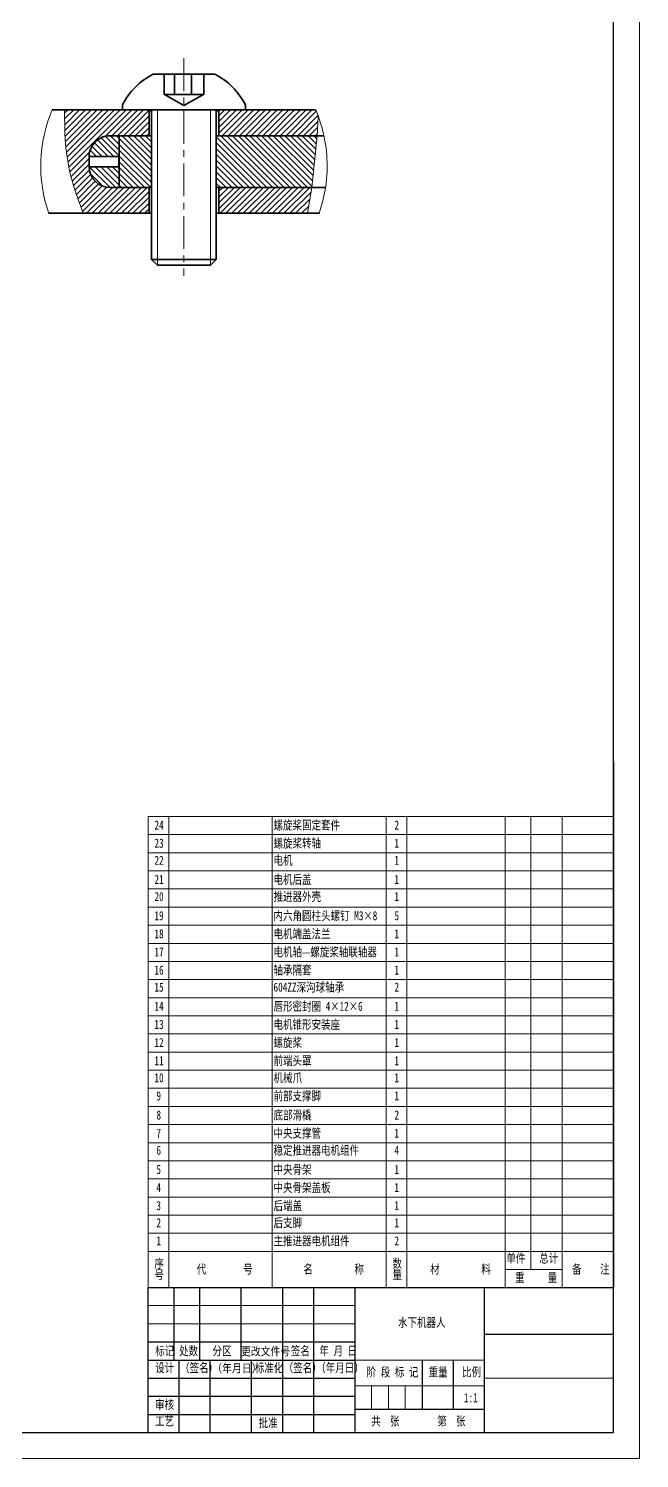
# Model space of a CAD drawing. Header units: millimetres. Extents: x 0 to 1189, y 0 to 841.
# Drawn here: x 953 to 1189, y 0 to 552 of the extents above; entities that cross this region are included whole.
import ezdxf

# ---------------------------------------------------------------- set-up
doc = ezdxf.new("R2010")
doc.units = ezdxf.units.MM
doc.linetypes.add('CENTERX2', pattern=[20.32, 12.7, -2.54, 2.54, -2.54])
doc.styles.add('SLDTEXTSTYLE0', font='hyswlongfangsong.ttf', dxfattribs={"bigfont": 'bigfont'})
doc.styles.add('SLDTEXTSTYLE1', font='hyswlongfangsong.ttf')

msp = doc.modelspace()

# ---------------------------------------------------------------- hatches: boundary and pattern name
at = {"lineweight": 18}
h = msp.add_hatch(dxfattribs=at)
h.set_pattern_fill('ANSI31', color=256, scale=0.5)
h.set_pattern_definition([(45, (-18.702, 129.0405), (-1.122532, 1.122532), [])])
edge = h.paths.add_edge_path()
edge.add_line((999.46, 520.95), (966.83, 520.95))
edge.add_spline(control_points=[(966.83, 520.95), (966.84, 515.98), (966.84, 506.61), (969.49, 493.13), (972.55, 484.98), (974.06, 480.95)], knot_values=[0, 0, 0, 0, 0.363059, 0.68511, 1, 1, 1, 1], degree=3, periodic=0)
edge.add_line((974.06, 480.95), (999.46, 480.95))
edge.add_line((999.46, 480.95), (999.46, 490.95))
edge.add_line((999.46, 490.95), (987.96, 490.95))
edge.add_line((987.96, 490.95), (984.53, 490.95))
edge.add_arc((984.41, 499.07), 8.12, 180.8359, 270.8116, ccw=False)
edge.add_line((976.3, 498.95), (976.3, 502.95))
edge.add_arc((984.41, 502.83), 8.11, 89.1543, 179.1982, ccw=False)
edge.add_line((984.53, 510.95), (999.46, 510.95))
edge.add_line((999.46, 510.95), (999.46, 520.95))
h.paths.add_polyline_path([(1064.9, 518.35, 0.012608), (1063.87, 520.95), (1026.46, 520.95), (1026.46, 510.95), (1064.5, 510.95)])
h.paths.add_polyline_path([(1062.38, 490.95), (1026.46, 490.95), (1026.46, 480.95), (1060.71, 480.95)])
h = msp.add_hatch(dxfattribs=at)
h.set_pattern_fill('ANSI31', color=256, scale=0.5, angle=90)
h.set_pattern_definition([(135, (-18.702, 129.0405), (-1.122532, -1.122532), [])])
h.paths.add_polyline_path([(1000.46, 510.95), (987.96, 510.95), (987.96, 490.95), (1000.46, 490.95)])
h.paths.add_polyline_path([(1064.5, 510.95), (1025.46, 510.95), (1025.46, 490.95), (1062.38, 490.95)])
h.paths.add_polyline_path([(987.96, 510.95), (984.53, 510.95, 0.414438), (976.3, 502.95), (987.8, 502.95), (987.96, 504.58)])
h.paths.add_polyline_path([(987.96, 497.36), (987.95, 497.39), (987.8, 498.95), (976.3, 498.95, 0.414089), (984.53, 490.95), (987.96, 490.95)])

# ---------------------------------------------------------------- linework, layer by layer
at = {"color": 7, "linetype": 'Continuous', "lineweight": 18}
for p, q in [((1189, 0), (1189, 841)), ((1064.9, 518.35), (1064.5, 510.95)), ((1064.5, 510.95), (1062.38, 490.95)), ((1062.38, 490.95), (1060.71, 480.95)), ((1147, 192.16), (1147, 247.96)), ((1147, 80), (1147, 192.16)), ((1147, 73), (1147, 80)), ((1137, 73), (1159, 73)), ((999, 59), (1079, 59)), ((999, 52), (1079, 52)), ((1079, 38), (1129, 38)), ((1079, 28), (1129, 28)), ((1085.5, 28), (1085.5, 19)), ((1092, 28), (1092, 19)), ((1098.5, 28), (1098.5, 19)), ((1129, 31), (1179, 31)), ((0, 0), (1189, 0))]:
    msp.add_line(p, q, dxfattribs=at)
at = {"color": 7, "linetype": 'Continuous', "lineweight": 25}
for p, q in [((1179, 10), (1179, 831.05)), ((999, 66), (1179, 66)), ((999, 66), (999, 10)), ((1009, 66), (1009, 38)), ((1019, 66), (1019, 38)), ((1035, 66), (1035, 38)), ((1051, 66), (1051, 10)), ((1063, 66), (1063, 10)), ((1079, 66), (1079, 10.44)), ((1129, 66), (1129, 38)), ((999, 45), (1079, 45)), ((1129, 48), (1179, 48)), ((999, 38), (1079, 38)), ((1011, 38), (1011, 10)), ((1023, 38), (1023, 10)), ((1039, 38), (1039, 10)), ((1105, 38), (1105, 19)), ((1117, 38), (1117, 19)), ((1129, 38), (1129, 10)), ((999, 31), (1079, 31)), ((999, 24), (1079, 24)), ((999, 17), (1079, 17)), ((1079, 19), (1129, 19)), ((25, 10), (1179, 10))]:
    msp.add_line(p, q, dxfattribs=at)
at = {"color": 7, "linetype": 'CENTERX2', "lineweight": 18}
msp.add_line((1012.96, 540.87), (1012.96, 456.8), dxfattribs=at)
at = {"color": 7, "linetype": 'Continuous', "lineweight": 35}
for p, q in [((1005.3, 534.7), (1001.08, 534.7)), ((1005.3, 526.9), (1005.3, 534.7)), ((1005.3, 534.7), (1006.49, 534.7)), ((1006.49, 534.7), (1014.71, 534.7)), ((1009.32, 526.9), (1009.32, 534.7)), ((1014.71, 534.7), (1020.62, 534.7)), ((1015.88, 526.9), (1015.88, 534.7)), ((1020.62, 534.7), (1020.62, 526.9)), ((1024.83, 534.7), (1020.62, 534.7)), ((1005.3, 526.9), (1005.46, 526.9)), ((1012.96, 522.57), (1005.46, 526.9)), ((1005.61, 526.9), (1005.46, 526.9)), ((1010.6, 526.9), (1005.61, 526.9)), ((1017.94, 526.9), (1010.6, 526.9)), ((1020.46, 526.9), (1012.96, 522.57)), ((1020.46, 526.9), (1017.94, 526.9)), ((1020.46, 526.9), (1020.62, 526.9)), ((962.04, 520.95), (966.83, 520.95)), ((1000.46, 520.95), (966.83, 520.95)), ((989.21, 520.95), (989.21, 522.85)), ((999.46, 520.95), (989.21, 520.95)), ((1000.46, 510.95), (1000.46, 520.95)), ((1000.46, 520.95), (1027.31, 520.95)), ((1000.46, 463.17), (1000.46, 519.95)), ((1025.46, 520.95), (1025.46, 510.95)), ((1063.87, 520.95), (1025.46, 520.95)), ((1025.46, 519.95), (1025.46, 463.17)), ((1036.71, 520.95), (1026.46, 520.95)), ((1036.71, 522.85), (1036.71, 520.95)), ((1000.46, 510.95), (984.53, 510.95)), ((987.96, 490.95), (987.96, 510.95)), ((987.96, 510.95), (1000.46, 510.95)), ((1000.46, 490.95), (1000.46, 510.95)), ((1064.5, 510.95), (1025.46, 510.95)), ((1025.46, 510.95), (1025.46, 490.95)), ((1025.46, 510.95), (1064.5, 510.95)), ((1067.06, 510.95), (1064.5, 510.95)), ((976.3, 502.95), (976.3, 498.95)), ((987.8, 502.95), (976.3, 502.95)), ((987.8, 502.95), (987.8, 498.95)), ((987.8, 498.95), (976.3, 498.95)), ((984.53, 490.95), (1000.46, 490.95)), ((987.96, 490.95), (1000.46, 490.95)), ((1000.46, 480.95), (1000.46, 490.95)), ((1025.46, 490.95), (1025.46, 480.95)), ((1025.46, 490.95), (1062.38, 490.95)), ((1025.46, 490.95), (1062.38, 490.95)), ((1062.38, 490.95), (1067.69, 490.95)), ((960.72, 480.95), (974.06, 480.95)), ((1000.46, 480.95), (974.06, 480.95)), ((1060.71, 480.95), (1025.46, 480.95)), ((1060.71, 480.95), (1065.2, 480.95)), ((1002.68, 460.95), (1000.46, 463.17)), ((1023.23, 460.95), (1002.68, 460.95)), ((1025.46, 463.17), (1023.23, 460.95))]:
    msp.add_line(p, q, dxfattribs=at)
at = {"lineweight": 35}
for p, q in [((999.46, 520.95), (999.46, 510.95)), ((1025.46, 520.95), (1026.46, 520.95)), ((1026.46, 520.95), (1026.46, 510.95)), ((999.46, 490.95), (999.46, 480.95)), ((1026.46, 490.95), (1026.46, 480.95)), ((1000.46, 463.17), (1025.46, 463.17))]:
    msp.add_line(p, q, dxfattribs=at)
at = {"lineweight": 18}
for p, q in [((1002.68, 460.95), (1002.68, 520.95)), ((1023.23, 460.95), (1023.23, 520.95))]:
    msp.add_line(p, q, dxfattribs=at)
at = {"color": 0, "linetype": 'Continuous', "lineweight": 18}
for p, q in [((1179.08, 268.96), (1179.08, 261.96)), ((1179.08, 261.96), (1179.08, 254.96)), ((1179.08, 254.96), (1179.08, 247.96)), ((999.08, 247.96), (999.08, 240.96)), ((999.08, 247.96), (1007.08, 247.96)), ((1007.08, 247.96), (1007.08, 240.96)), ((1007.08, 247.96), (1047.08, 247.96)), ((1047.08, 247.96), (1047.08, 240.96)), ((1047.08, 247.96), (1091.08, 247.96)), ((1091.08, 247.96), (1091.08, 240.96)), ((1091.08, 247.96), (1099.08, 247.96)), ((1099.08, 247.96), (1099.08, 240.96)), ((1099.08, 247.96), (1137.08, 247.96)), ((1137.08, 247.96), (1137.08, 240.96)), ((1137.08, 247.96), (1159.08, 247.96)), ((1159.08, 247.96), (1159.08, 240.96)), ((1159.08, 247.96), (1179.08, 247.96)), ((1179.08, 247.96), (1179.08, 240.96)), ((999.08, 240.96), (999.08, 233.96)), ((999.08, 240.96), (1007.08, 240.96)), ((1007.08, 240.96), (1007.08, 233.96)), ((1007.08, 240.96), (1047.08, 240.96)), ((1047.08, 240.96), (1047.08, 233.96)), ((1047.08, 240.96), (1091.08, 240.96)), ((1091.08, 240.96), (1091.08, 233.96)), ((1091.08, 240.96), (1099.08, 240.96)), ((1099.08, 240.96), (1099.08, 233.96)), ((1099.08, 240.96), (1137.08, 240.96)), ((1137.08, 240.96), (1137.08, 233.96)), ((1137.08, 240.96), (1159.08, 240.96)), ((1159.08, 240.96), (1159.08, 233.96)), ((1159.08, 240.96), (1179.08, 240.96)), ((1179.08, 240.96), (1179.08, 233.96)), ((999.08, 233.96), (999.08, 226.96)), ((999.08, 233.96), (1007.08, 233.96)), ((1007.08, 233.96), (1007.08, 226.96)), ((1007.08, 233.96), (1047.08, 233.96)), ((1047.08, 233.96), (1047.08, 226.96)), ((1047.08, 233.96), (1091.08, 233.96)), ((1091.08, 233.96), (1091.08, 226.96)), ((1091.08, 233.96), (1099.08, 233.96)), ((1099.08, 233.96), (1099.08, 226.96)), ((1099.08, 233.96), (1137.08, 233.96)), ((1137.08, 233.96), (1137.08, 226.96)), ((1137.08, 233.96), (1159.08, 233.96)), ((1159.08, 233.96), (1159.08, 226.96)), ((1159.08, 233.96), (1179.08, 233.96)), ((1179.08, 233.96), (1179.08, 226.96)), ((999.08, 226.96), (999.08, 219.96)), ((999.08, 226.96), (1007.08, 226.96)), ((1007.08, 226.96), (1007.08, 219.96)), ((1007.08, 226.96), (1047.08, 226.96)), ((1047.08, 226.96), (1047.08, 219.96)), ((1047.08, 226.96), (1091.08, 226.96)), ((1091.08, 226.96), (1091.08, 219.96)), ((1091.08, 226.96), (1099.08, 226.96)), ((1099.08, 226.96), (1099.08, 219.96)), ((1099.08, 226.96), (1137.08, 226.96)), ((1137.08, 226.96), (1137.08, 219.96)), ((1137.08, 226.96), (1159.08, 226.96)), ((1159.08, 226.96), (1159.08, 219.96)), ((1159.08, 226.96), (1179.08, 226.96)), ((1179.08, 226.96), (1179.08, 219.96)), ((999.08, 219.96), (999.08, 212.96)), ((999.08, 219.96), (1007.08, 219.96)), ((999.08, 219.96), (1007.08, 219.96)), ((1007.08, 219.96), (1007.08, 212.96)), ((1007.08, 219.96), (1047.08, 219.96)), ((1007.08, 219.96), (1047.08, 219.96)), ((1047.08, 219.96), (1047.08, 212.96)), ((1047.08, 219.96), (1091.08, 219.96)), ((1047.08, 219.96), (1091.08, 219.96)), ((1091.08, 219.96), (1091.08, 212.96)), ((1091.08, 219.96), (1099.08, 219.96)), ((1091.08, 219.96), (1099.08, 219.96)), ((1099.08, 219.96), (1099.08, 212.96)), ((1099.08, 219.96), (1137.08, 219.96)), ((1099.08, 219.96), (1137.08, 219.96)), ((1137.08, 219.96), (1137.08, 212.96)), ((1137.08, 219.96), (1159.08, 219.96)), ((1137.08, 219.96), (1159.08, 219.96)), ((1159.08, 219.96), (1159.08, 212.96)), ((1159.08, 219.96), (1179.08, 219.96)), ((1159.08, 219.96), (1179.08, 219.96)), ((1179.08, 219.96), (1179.08, 212.96)), ((999.08, 212.96), (999.08, 205.96)), ((999.08, 212.96), (1007.08, 212.96)), ((1007.08, 212.96), (1007.08, 205.96)), ((1007.08, 212.96), (1047.08, 212.96)), ((1047.08, 212.96), (1047.08, 205.96)), ((1047.08, 212.96), (1091.08, 212.96)), ((1091.08, 212.96), (1091.08, 205.96)), ((1091.08, 212.96), (1099.08, 212.96)), ((1099.08, 212.96), (1099.08, 205.96)), ((1099.08, 212.96), (1137.08, 212.96)), ((1137.08, 212.96), (1137.08, 205.96)), ((1137.08, 212.96), (1159.08, 212.96)), ((1159.08, 212.96), (1159.08, 205.96)), ((1159.08, 212.96), (1179.08, 212.96)), ((1179.08, 212.96), (1179.08, 205.96)), ((999.08, 205.96), (999.08, 198.96)), ((999.08, 205.96), (1007.08, 205.96)), ((1007.08, 205.96), (1007.08, 198.96)), ((1007.08, 205.96), (1047.08, 205.96)), ((1047.08, 205.96), (1047.08, 198.96)), ((1047.08, 205.96), (1091.08, 205.96)), ((1091.08, 205.96), (1091.08, 198.96)), ((1091.08, 205.96), (1099.08, 205.96)), ((1099.08, 205.96), (1099.08, 198.96)), ((1099.08, 205.96), (1137.08, 205.96)), ((1137.08, 205.96), (1137.08, 198.96)), ((1137.08, 205.96), (1159.08, 205.96)), ((1159.08, 205.96), (1159.08, 198.96)), ((1159.08, 205.96), (1179.08, 205.96)), ((1179.08, 205.96), (1179.08, 198.96)), ((999.08, 198.96), (999.08, 191.96)), ((999.08, 198.96), (1007.08, 198.96)), ((1007.08, 198.96), (1007.08, 191.96)), ((1007.08, 198.96), (1047.08, 198.96)), ((1047.08, 198.96), (1047.08, 191.96)), ((1047.08, 198.96), (1091.08, 198.96)), ((1091.08, 198.96), (1091.08, 191.96)), ((1091.08, 198.96), (1099.08, 198.96)), ((1099.08, 198.96), (1099.08, 191.96)), ((1099.08, 198.96), (1137.08, 198.96)), ((1137.08, 198.96), (1137.08, 191.96)), ((1137.08, 198.96), (1159.08, 198.96)), ((1159.08, 198.96), (1159.08, 191.96)), ((1159.08, 198.96), (1179.08, 198.96)), ((1179.08, 198.96), (1179.08, 191.96)), ((999.08, 191.96), (999.08, 184.96)), ((999.08, 191.96), (1007.08, 191.96)), ((1007.08, 191.96), (1007.08, 184.96)), ((1007.08, 191.96), (1047.08, 191.96)), ((1047.08, 191.96), (1047.08, 184.96)), ((1047.08, 191.96), (1091.08, 191.96)), ((1091.08, 191.96), (1091.08, 184.96)), ((1091.08, 191.96), (1099.08, 191.96)), ((1099.08, 191.96), (1099.08, 184.96)), ((1099.08, 191.96), (1137.08, 191.96)), ((1137.08, 191.96), (1137.08, 184.96)), ((1137.08, 191.96), (1159.08, 191.96)), ((1159.08, 191.96), (1159.08, 184.96)), ((1159.08, 191.96), (1179.08, 191.96)), ((1179.08, 191.96), (1179.08, 184.96)), ((999.08, 184.96), (999.08, 177.96)), ((999.08, 184.96), (1007.08, 184.96)), ((1007.08, 184.96), (1007.08, 177.96)), ((1007.08, 184.96), (1047.08, 184.96)), ((1047.08, 184.96), (1047.08, 177.96)), ((1047.08, 184.96), (1091.08, 184.96)), ((1091.08, 184.96), (1091.08, 177.96)), ((1091.08, 184.96), (1099.08, 184.96)), ((1099.08, 184.96), (1099.08, 177.96)), ((1099.08, 184.96), (1137.08, 184.96)), ((1137.08, 184.96), (1137.08, 177.96)), ((1137.08, 184.96), (1159.08, 184.96)), ((1159.08, 184.96), (1159.08, 177.96)), ((1159.08, 184.96), (1179.08, 184.96)), ((1179.08, 184.96), (1179.08, 177.96)), ((999.08, 177.96), (999.08, 170.96)), ((999.08, 177.96), (1007.08, 177.96)), ((1007.08, 177.96), (1007.08, 170.96)), ((1007.08, 177.96), (1047.08, 177.96)), ((1047.08, 177.96), (1047.08, 170.96)), ((1047.08, 177.96), (1091.08, 177.96)), ((1091.08, 177.96), (1091.08, 170.96)), ((1091.08, 177.96), (1099.08, 177.96)), ((1099.08, 177.96), (1099.08, 170.96)), ((1099.08, 177.96), (1137.08, 177.96)), ((1137.08, 177.96), (1137.08, 170.96)), ((1137.08, 177.96), (1159.08, 177.96)), ((1159.08, 177.96), (1159.08, 170.96)), ((1159.08, 177.96), (1179.08, 177.96)), ((1179.08, 177.96), (1179.08, 170.96)), ((999.08, 170.96), (999.08, 163.96)), ((999.08, 170.96), (1007.08, 170.96)), ((1007.08, 170.96), (1007.08, 163.96)), ((1007.08, 170.96), (1047.08, 170.96)), ((1047.08, 170.96), (1047.08, 163.96)), ((1047.08, 170.96), (1091.08, 170.96)), ((1091.08, 170.96), (1091.08, 163.96)), ((1091.08, 170.96), (1099.08, 170.96)), ((1099.08, 170.96), (1099.08, 163.96)), ((1099.08, 170.96), (1137.08, 170.96)), ((1137.08, 170.96), (1137.08, 163.96)), ((1137.08, 170.96), (1159.08, 170.96)), ((1159.08, 170.96), (1159.08, 163.96)), ((1159.08, 170.96), (1179.08, 170.96)), ((1179.08, 170.96), (1179.08, 163.96)), ((999.08, 163.96), (999.08, 156.96)), ((999.08, 163.96), (1007.08, 163.96)), ((1007.08, 163.96), (1007.08, 156.96)), ((1007.08, 163.96), (1047.08, 163.96)), ((1047.08, 163.96), (1047.08, 156.96)), ((1047.08, 163.96), (1091.08, 163.96)), ((1091.08, 163.96), (1091.08, 156.96)), ((1091.08, 163.96), (1099.08, 163.96)), ((1099.08, 163.96), (1099.08, 156.96)), ((1099.08, 163.96), (1137.08, 163.96)), ((1137.08, 163.96), (1137.08, 156.96)), ((1137.08, 163.96), (1159.08, 163.96)), ((1159.08, 163.96), (1159.08, 156.96)), ((1159.08, 163.96), (1179.08, 163.96)), ((1179.08, 163.96), (1179.08, 156.96)), ((999.08, 156.96), (999.08, 149.96)), ((999.08, 156.96), (1007.08, 156.96)), ((1007.08, 156.96), (1007.08, 149.96)), ((1007.08, 156.96), (1047.08, 156.96)), ((1047.08, 156.96), (1047.08, 149.96)), ((1047.08, 156.96), (1091.08, 156.96)), ((1091.08, 156.96), (1091.08, 149.96)), ((1091.08, 156.96), (1099.08, 156.96)), ((1099.08, 156.96), (1099.08, 149.96)), ((1099.08, 156.96), (1137.08, 156.96)), ((1137.08, 156.96), (1137.08, 149.96)), ((1137.08, 156.96), (1159.08, 156.96)), ((1159.08, 156.96), (1159.08, 149.96)), ((1159.08, 156.96), (1179.08, 156.96)), ((1179.08, 156.96), (1179.08, 149.96)), ((999.08, 149.96), (999.08, 142.96)), ((999.08, 149.96), (1007.08, 149.96)), ((1007.08, 149.96), (1007.08, 142.96)), ((1007.08, 149.96), (1047.08, 149.96)), ((1047.08, 149.96), (1047.08, 142.96)), ((1047.08, 149.96), (1091.08, 149.96)), ((1091.08, 149.96), (1091.08, 142.96)), ((1091.08, 149.96), (1099.08, 149.96)), ((1099.08, 149.96), (1099.08, 142.96)), ((1099.08, 149.96), (1137.08, 149.96)), ((1137.08, 149.96), (1137.08, 142.96)), ((1137.08, 149.96), (1159.08, 149.96)), ((1159.08, 149.96), (1159.08, 142.96)), ((1159.08, 149.96), (1179.08, 149.96)), ((1179.08, 149.96), (1179.08, 142.96)), ((999.08, 142.96), (999.08, 135.96)), ((999.08, 142.96), (1007.08, 142.96)), ((1007.08, 142.96), (1007.08, 135.96)), ((1007.08, 142.96), (1047.08, 142.96)), ((1047.08, 142.96), (1047.08, 135.96)), ((1047.08, 142.96), (1091.08, 142.96)), ((1091.08, 142.96), (1091.08, 135.96)), ((1091.08, 142.96), (1099.08, 142.96)), ((1099.08, 142.96), (1099.08, 135.96)), ((1099.08, 142.96), (1137.08, 142.96)), ((1137.08, 142.96), (1137.08, 135.96)), ((1137.08, 142.96), (1159.08, 142.96)), ((1159.08, 142.96), (1159.08, 135.96)), ((1159.08, 142.96), (1179.08, 142.96)), ((1179.08, 142.96), (1179.08, 135.96)), ((999.08, 135.96), (999.08, 128.96)), ((999.08, 135.96), (1007.08, 135.96)), ((1007.08, 135.96), (1007.08, 128.96)), ((1007.08, 135.96), (1047.08, 135.96)), ((1047.08, 135.96), (1047.08, 128.96)), ((1047.08, 135.96), (1091.08, 135.96)), ((1091.08, 135.96), (1091.08, 128.96)), ((1091.08, 135.96), (1099.08, 135.96)), ((1099.08, 135.96), (1099.08, 128.96)), ((1099.08, 135.96), (1137.08, 135.96)), ((1137.08, 135.96), (1137.08, 128.96)), ((1137.08, 135.96), (1159.08, 135.96)), ((1159.08, 135.96), (1159.08, 128.96)), ((1159.08, 135.96), (1179.08, 135.96)), ((1179.08, 135.96), (1179.08, 128.96)), ((999.08, 128.96), (999.08, 121.96)), ((999.08, 128.96), (1007.08, 128.96)), ((1007.08, 128.96), (1007.08, 121.96)), ((1007.08, 128.96), (1047.08, 128.96)), ((1047.08, 128.96), (1047.08, 121.96)), ((1047.08, 128.96), (1091.08, 128.96)), ((1091.08, 128.96), (1091.08, 121.96)), ((1091.08, 128.96), (1099.08, 128.96)), ((1099.08, 128.96), (1099.08, 121.96)), ((1099.08, 128.96), (1137.08, 128.96)), ((1137.08, 128.96), (1137.08, 121.96)), ((1137.08, 128.96), (1159.08, 128.96)), ((1159.08, 128.96), (1159.08, 121.96)), ((1159.08, 128.96), (1179.08, 128.96)), ((1179.08, 128.96), (1179.08, 121.96)), ((999.08, 121.96), (999.08, 114.96)), ((999.08, 121.96), (1007.08, 121.96)), ((1007.08, 121.96), (1007.08, 114.96)), ((1007.08, 121.96), (1047.08, 121.96)), ((1047.08, 121.96), (1047.08, 114.96)), ((1047.08, 121.96), (1091.08, 121.96)), ((1091.08, 121.96), (1091.08, 114.96)), ((1091.08, 121.96), (1099.08, 121.96)), ((1099.08, 121.96), (1099.08, 114.96)), ((1099.08, 121.96), (1137.08, 121.96)), ((1137.08, 121.96), (1137.08, 114.96)), ((1137.08, 121.96), (1159.08, 121.96)), ((1159.08, 121.96), (1159.08, 114.96)), ((1159.08, 121.96), (1179.08, 121.96)), ((1179.08, 121.96), (1179.08, 114.96)), ((999.08, 114.96), (999.08, 107.96)), ((999.08, 114.96), (1007.08, 114.96)), ((1007.08, 114.96), (1007.08, 107.96)), ((1007.08, 114.96), (1047.08, 114.96)), ((1047.08, 114.96), (1047.08, 107.96)), ((1047.08, 114.96), (1091.08, 114.96)), ((1091.08, 114.96), (1091.08, 107.96)), ((1091.08, 114.96), (1099.08, 114.96)), ((1099.08, 114.96), (1099.08, 107.96)), ((1099.08, 114.96), (1137.08, 114.96)), ((1137.08, 114.96), (1137.08, 107.96)), ((1137.08, 114.96), (1159.08, 114.96)), ((1159.08, 114.96), (1159.08, 107.96)), ((1159.08, 114.96), (1179.08, 114.96)), ((1179.08, 114.96), (1179.08, 107.96)), ((999.08, 107.96), (999.08, 100.96)), ((999.08, 107.96), (1007.08, 107.96)), ((1007.08, 107.96), (1007.08, 100.96)), ((1007.08, 107.96), (1047.08, 107.96)), ((1047.08, 107.96), (1047.08, 100.96)), ((1047.08, 107.96), (1091.08, 107.96)), ((1091.08, 107.96), (1091.08, 100.96)), ((1091.08, 107.96), (1099.08, 107.96)), ((1099.08, 107.96), (1099.08, 100.96)), ((1099.08, 107.96), (1137.08, 107.96)), ((1137.08, 107.96), (1137.08, 100.96)), ((1137.08, 107.96), (1159.08, 107.96)), ((1159.08, 107.96), (1159.08, 100.96)), ((1159.08, 107.96), (1179.08, 107.96)), ((1179.08, 107.96), (1179.08, 100.96)), ((999.08, 100.96), (999.08, 93.96)), ((999.08, 100.96), (1007.08, 100.96)), ((1007.08, 100.96), (1007.08, 93.96)), ((1007.08, 100.96), (1047.08, 100.96)), ((1047.08, 100.96), (1047.08, 93.96)), ((1047.08, 100.96), (1091.08, 100.96)), ((1091.08, 100.96), (1091.08, 93.96)), ((1091.08, 100.96), (1099.08, 100.96)), ((1099.08, 100.96), (1099.08, 93.96)), ((1099.08, 100.96), (1137.08, 100.96)), ((1137.08, 100.96), (1137.08, 93.96)), ((1137.08, 100.96), (1159.08, 100.96)), ((1159.08, 100.96), (1159.08, 93.96)), ((1159.08, 100.96), (1179.08, 100.96)), ((1179.08, 100.96), (1179.08, 93.96)), ((999.08, 93.96), (999.08, 86.96)), ((999.08, 93.96), (1007.08, 93.96)), ((1007.08, 93.96), (1007.08, 86.96)), ((1007.08, 93.96), (1047.08, 93.96)), ((1047.08, 93.96), (1047.08, 86.96)), ((1047.08, 93.96), (1091.08, 93.96)), ((1091.08, 93.96), (1091.08, 86.96)), ((1091.08, 93.96), (1099.08, 93.96)), ((1099.08, 93.96), (1099.08, 86.96)), ((1099.08, 93.96), (1137.08, 93.96)), ((1137.08, 93.96), (1137.08, 86.96)), ((1137.08, 93.96), (1159.08, 93.96)), ((1159.08, 93.96), (1159.08, 86.96)), ((1159.08, 93.96), (1179.08, 93.96)), ((1179.08, 93.96), (1179.08, 86.96)), ((999.08, 86.96), (999.08, 79.96)), ((999.08, 86.96), (1007.08, 86.96)), ((1007.08, 86.96), (1007.08, 79.96)), ((1007.08, 86.96), (1047.08, 86.96)), ((1047.08, 86.96), (1047.08, 79.96)), ((1047.08, 86.96), (1091.08, 86.96)), ((1091.08, 86.96), (1091.08, 79.96)), ((1091.08, 86.96), (1099.08, 86.96)), ((1099.08, 86.96), (1099.08, 79.96)), ((1099.08, 86.96), (1137.08, 86.96)), ((1137.08, 86.96), (1137.08, 79.96)), ((1137.08, 86.96), (1159.08, 86.96)), ((1159.08, 86.96), (1159.08, 79.96)), ((1159.08, 86.96), (1179.08, 86.96)), ((1179.08, 86.96), (1179.08, 79.96)), ((999.08, 79.96), (999.08, 65.96)), ((999.08, 79.96), (1007.08, 79.96)), ((1007.08, 79.96), (1007.08, 65.96)), ((1007.08, 79.96), (1047.08, 79.96)), ((1047.08, 79.96), (1047.08, 65.96)), ((1047.08, 79.96), (1091.08, 79.96)), ((1091.08, 79.96), (1091.08, 65.96)), ((1091.08, 79.96), (1099.08, 79.96)), ((1099.08, 79.96), (1099.08, 65.96)), ((1099.08, 79.96), (1137.08, 79.96)), ((1137.08, 79.96), (1137.08, 65.96)), ((1137.08, 79.96), (1159.08, 79.96)), ((1159.08, 79.96), (1159.08, 65.96)), ((1159.08, 79.96), (1179.08, 79.96)), ((1179.08, 79.96), (1179.08, 65.96)), ((999.08, 65.96), (1007.08, 65.96)), ((1007.08, 65.96), (1047.08, 65.96)), ((1047.08, 65.96), (1091.08, 65.96)), ((1091.08, 65.96), (1099.08, 65.96)), ((1099.08, 65.96), (1137.08, 65.96)), ((1137.08, 65.96), (1159.08, 65.96)), ((1159.08, 65.96), (1179.08, 65.96))]:
    msp.add_line(p, q, dxfattribs=at)
at = {"color": 7, "linetype": 'Continuous', "lineweight": 35, "flags": 128}
for points in [[(987.96, 504.54), (987.95, 504.51), (987.8, 502.95)], [(987.8, 498.95), (987.95, 497.39), (987.96, 497.36)]]:
    msp.add_lwpolyline(points, dxfattribs=at)
at = {"color": 7, "linetype": 'Continuous', "lineweight": 35}
for centre, radius, start, end in [((1012.96, 510.92), 26.58, 116.5406, 153.3388), ((1012.96, 510.92), 26.58, 26.6618, 63.4591), ((999.46, 519.95), 1, 359.9998, 90.0013), ((1026.46, 519.95), 1, 89.9987, 180.0002), ((984.41, 502.83), 8.11, 89.1543, 179.1982), ((984.41, 499.07), 8.12, 180.8359, 270.8116)]:
    msp.add_arc(centre, radius, start, end, dxfattribs=at)
at = {"color": 7, "linetype": 'Continuous', "lineweight": 18}
for start, end in [(156.9081, 199.2965), (359.9997, 23.0919), (340.7032, 0.0006)]:
    msp.add_arc((1012.96, 499.24), 55.35, start, end, dxfattribs=at)
msp.add_open_spline([(974.06, 480.95), (972.55, 484.98), (969.49, 493.13), (966.84, 506.61), (966.84, 515.98), (966.83, 520.95)], degree=3, knots=[0, 0, 0, 0, 0.31489, 0.636941, 1, 1, 1, 1], dxfattribs=at)

# ---------------------------------------------------------------- texts
at = {"color": 0, "linetype": 'Continuous', "lineweight": 18, "char_height": 3.5, "attachment_point": 1}
for s, insert, style in [('24', (1001.55, 246.39), 'SLDTEXTSTYLE1'), ('螺旋桨固定套件', (1047.58, 246.39), 'SLDTEXTSTYLE0'), ('螺旋桨转轴', (1047.58, 239.39), 'SLDTEXTSTYLE1'), ('1', (1094.31, 239.39), 'SLDTEXTSTYLE1'), ('22', (1001.55, 232.79), 'SLDTEXTSTYLE1'), ('电机', (1047.58, 232.79), 'SLDTEXTSTYLE1'), ('21', (1001.55, 225.39), 'SLDTEXTSTYLE1'), ('电机后盖', (1047.58, 225.39), 'SLDTEXTSTYLE1'), ('1', (1094.31, 225.39), 'SLDTEXTSTYLE1'), ('20', (1001.55, 218.79), 'SLDTEXTSTYLE1'), ('推进器外壳', (1047.58, 218.79), 'SLDTEXTSTYLE1'), ('1', (1094.31, 218.79), 'SLDTEXTSTYLE1'), ('19', (1001.55, 211.39), 'SLDTEXTSTYLE1'), ('内六角圆柱头螺钉 M3×8', (1047.58, 211.39), 'SLDTEXTSTYLE1'), ('电机端盖法兰', (1047.58, 204.39), 'SLDTEXTSTYLE1'), ('18', (1001.55, 204.39), 'SLDTEXTSTYLE1'), ('1', (1094.31, 204.39), 'SLDTEXTSTYLE1'), ('17', (1001.55, 197.39), 'SLDTEXTSTYLE1'), ('电机轴—螺旋桨轴联轴器', (1047.58, 197.39), 'SLDTEXTSTYLE0'), ('1', (1094.31, 197.39), 'SLDTEXTSTYLE1'), ('16', (1001.55, 190.39), 'SLDTEXTSTYLE1'), ('轴承隔套', (1047.58, 190.39), 'SLDTEXTSTYLE1'), ('1', (1094.31, 190.39), 'SLDTEXTSTYLE1'), ('15', (1001.55, 183.79), 'SLDTEXTSTYLE1'), ('604ZZ深沟球轴承', (1047.58, 183.79), 'SLDTEXTSTYLE1'), ('2', (1094.31, 183.79), 'SLDTEXTSTYLE1'), ('唇形密封圈 4×12×6', (1047.58, 176.39), 'SLDTEXTSTYLE1'), ('14', (1001.55, 176.39), 'SLDTEXTSTYLE1'), ('1', (1094.31, 176.39), 'SLDTEXTSTYLE1'), ('13', (1001.55, 169.39), 'SLDTEXTSTYLE1'), ('电机锥形安装座', (1047.58, 169.39), 'SLDTEXTSTYLE1'), ('1', (1094.31, 169.39), 'SLDTEXTSTYLE1'), ('12', (1001.55, 162.39), 'SLDTEXTSTYLE1'), ('螺旋桨', (1047.58, 162.39), 'SLDTEXTSTYLE0'), ('1', (1094.31, 162.39), 'SLDTEXTSTYLE1'), ('11', (1001.55, 155.39), 'SLDTEXTSTYLE1'), ('前端头罩', (1047.58, 155.39), 'SLDTEXTSTYLE1'), ('1', (1094.31, 155.39), 'SLDTEXTSTYLE1'), ('机械爪', (1047.58, 148.79), 'SLDTEXTSTYLE1'), ('10', (1001.55, 148.79), 'SLDTEXTSTYLE1'), ('1', (1094.31, 148.79), 'SLDTEXTSTYLE1'), ('9', (1002.32, 141.79), 'SLDTEXTSTYLE1'), ('前部支撑脚', (1047.58, 141.79), 'SLDTEXTSTYLE1'), ('1', (1094.31, 141.79), 'SLDTEXTSTYLE1'), ('8', (1002.32, 134.39), 'SLDTEXTSTYLE1'), ('底部滑橇', (1047.58, 134.39), 'SLDTEXTSTYLE1'), ('2', (1094.31, 134.39), 'SLDTEXTSTYLE1'), ('7', (1002.32, 127.39), 'SLDTEXTSTYLE1'), ('中央支撑管', (1047.58, 127.39), 'SLDTEXTSTYLE1'), ('1', (1094.31, 127.39), 'SLDTEXTSTYLE1'), ('6', (1002.32, 120.79), 'SLDTEXTSTYLE1'), ('稳定推进器电机组件', (1047.58, 120.79), 'SLDTEXTSTYLE1'), ('4', (1094.31, 120.79), 'SLDTEXTSTYLE1'), ('5', (1002.31, 113.39), 'SLDTEXTSTYLE1'), ('中央骨架', (1047.58, 113.39), 'SLDTEXTSTYLE1'), ('1', (1094.31, 113.39), 'SLDTEXTSTYLE1'), ('4', (1002.31, 106.39), 'SLDTEXTSTYLE1'), ('中央骨架盖板', (1047.58, 106.39), 'SLDTEXTSTYLE1'), ('1', (1094.31, 106.39), 'SLDTEXTSTYLE1'), ('后端盖', (1047.58, 99.39), 'SLDTEXTSTYLE1'), ('3', (1002.31, 99.39), 'SLDTEXTSTYLE1'), ('1', (1094.31, 99.39), 'SLDTEXTSTYLE1'), ('2', (1002.31, 92.79), 'SLDTEXTSTYLE1'), ('后支脚', (1047.58, 92.79), 'SLDTEXTSTYLE1'), ('1', (1094.31, 92.79), 'SLDTEXTSTYLE1'), ('1', (1002.31, 85.79), 'SLDTEXTSTYLE1'), ('主推进器电机组件', (1047.58, 85.79), 'SLDTEXTSTYLE1'), ('2', (1094.31, 85.79), 'SLDTEXTSTYLE1'), ('序 ', (1001.55, 77.07), 'SLDTEXTSTYLE0'), ('数 ', (1093.55, 77.07), 'SLDTEXTSTYLE0'), ('单件   总计', (1137.58, 79.11), 'SLDTEXTSTYLE0'), ('号', (1001.55, 72.72), 'SLDTEXTSTYLE0'), ('代        号', (1017.9, 74.89), 'SLDTEXTSTYLE0'), ('名         称', (1059.13, 74.89), 'SLDTEXTSTYLE0'), ('量', (1093.55, 72.72), 'SLDTEXTSTYLE0'), ('材         料', (1108.13, 74.89), 'SLDTEXTSTYLE0'), ('备    注', (1162.96, 74.89), 'SLDTEXTSTYLE0')]:
    msp.add_mtext(s, dxfattribs=dict(at, insert=insert, style=style))
at = {"color": 0, "linetype": 'Continuous', "lineweight": 18, "char_height": 3.5, "attachment_point": 1, "style": 'SLDTEXTSTYLE1'}
for s, insert, width in [('2', (1094.31, 246.39), 0.4161), ('23', (1001.55, 239.39), 2.7364), ('1', (1094.31, 232.79), 1.2042), ('5', (1094.31, 211.39), 1.2042)]:
    msp.add_mtext(s, dxfattribs=dict(at, insert=insert, width=width))
at = {"color": 7, "linetype": 'Continuous', "lineweight": 18, "attachment_point": 1}
for s, insert, char_height, style in [('重     量', (1140.94, 71.66), 3.5, 'SLDTEXTSTYLE0'), ('水下机器人', (1095.7, 54.3), 3.5, 'SLDTEXTSTYLE1'), ('标记', (1001.85, 43.31), 3.5, 'SLDTEXTSTYLE0'), ('处数', (1011.06, 43.31), 3.5, 'SLDTEXTSTYLE0'), ('分区', (1023.99, 43.31), 3.5, 'SLDTEXTSTYLE0'), ('更改文件号', (1035, 42.93), 3.175, 'SLDTEXTSTYLE0'), ('签名', (1054.29, 43.31), 3.5, 'SLDTEXTSTYLE0'), ('年 月 日', (1065.32, 43.31), 3.5, 'SLDTEXTSTYLE0'), ('设计', (1001.85, 36.77), 3.5, 'SLDTEXTSTYLE0'), ('（签名）', (1011.47, 36.77), 3.5, 'SLDTEXTSTYLE0'), ('（年月日）', (1023.89, 36.39), 3.175, 'SLDTEXTSTYLE0'), ('标准化', (1040.35, 36.77), 3.5, 'SLDTEXTSTYLE0'), ('（签名）', (1051.52, 36.77), 3.5, 'SLDTEXTSTYLE0'), ('（年月日）', (1064.08, 36.77), 3.5, 'SLDTEXTSTYLE0'), ('阶 段 标 记', (1083.55, 35.14), 3.5, 'SLDTEXTSTYLE0'), ('重量', (1107.51, 35.14), 3.5, 'SLDTEXTSTYLE0'), ('比例', (1120.48, 35.14), 3.5, 'SLDTEXTSTYLE0'), ('审核', (1001.8, 22.55), 3.5, 'SLDTEXTSTYLE0'), ('1:1', (1121.16, 25.19), 3.5, 'SLDTEXTSTYLE1'), ('工艺', (1001.8, 16.2), 3.5, 'SLDTEXTSTYLE0'), ('共  张 ', (1085.34, 16.19), 3.5, 'SLDTEXTSTYLE0'), ('第  张', (1110.87, 16.19), 3.5, 'SLDTEXTSTYLE0'), ('批准', (1041.85, 15.5), 3.5, 'SLDTEXTSTYLE0')]:
    msp.add_mtext(s, dxfattribs=dict(at, insert=insert, char_height=char_height, style=style))

doc.saveas('drawing.dxf')
